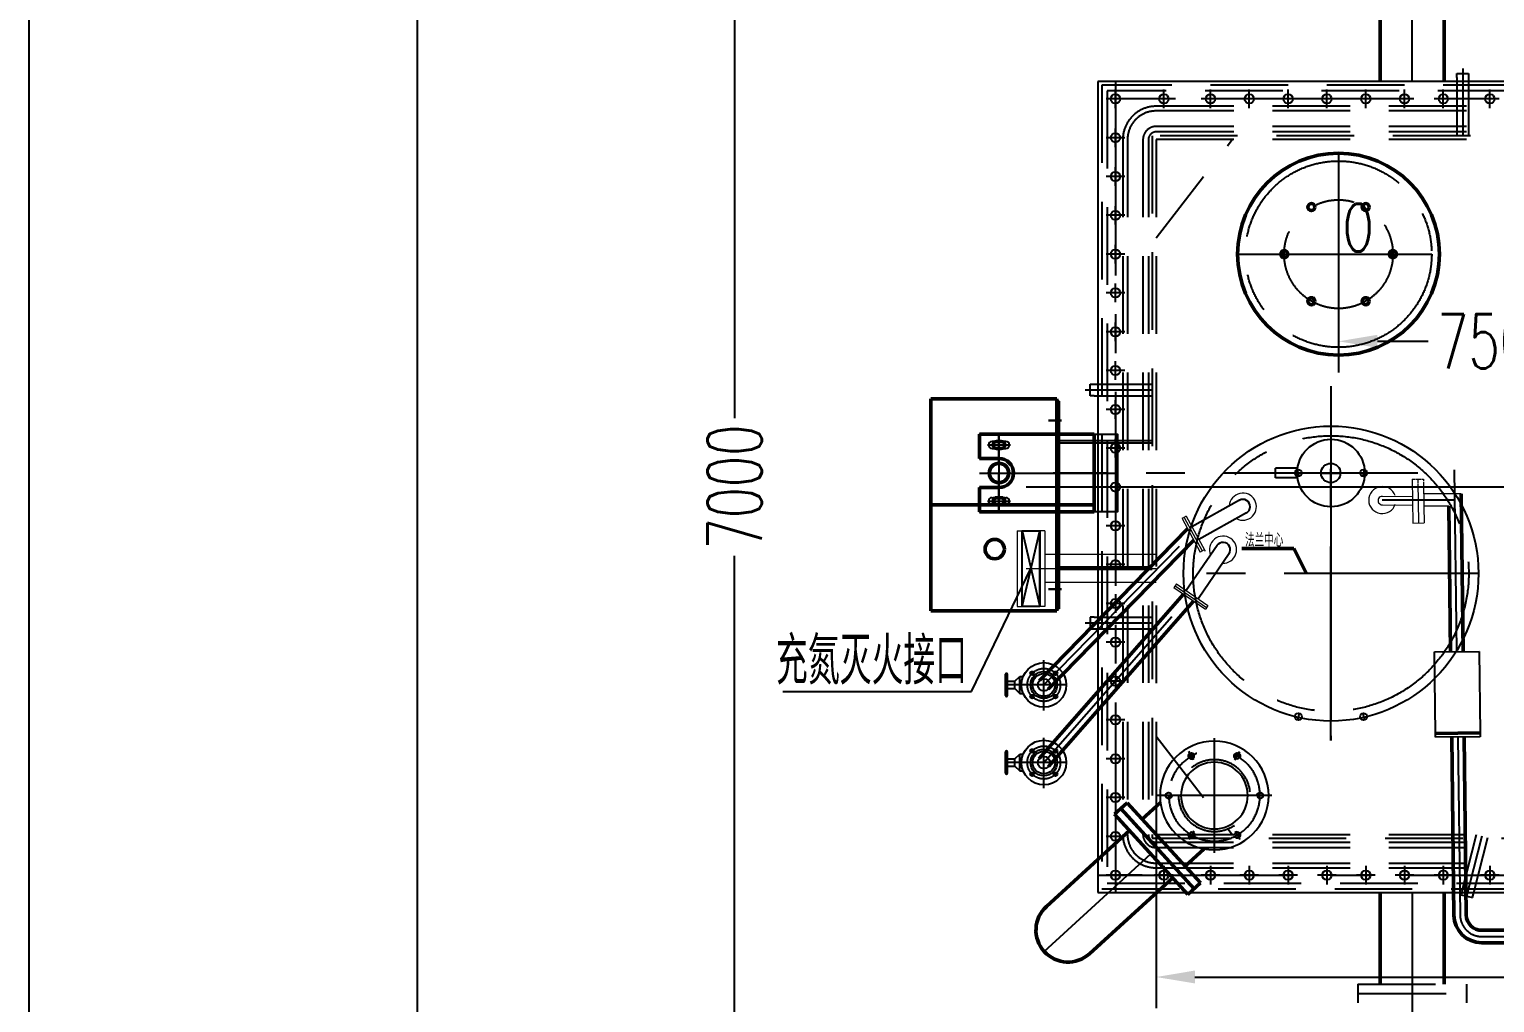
# Model space of a CAD drawing. Header units: millimetres. Extents: x -1000 to 22760, y -400 to 16400.
# Drawn here: x -1000 to 2776, y 2705 to 5213 of the extents above; entities that cross this region are included whole.
import ezdxf

# ---------------------------------------------------------------- set-up
doc = ezdxf.new("R2010")
doc.units = ezdxf.units.MM
doc.header["$LTSCALE"] = 400
for name, pattern in [('ACAD_ISO02W100', [15, 12, -3]), ('CENTER', [2, 1.25, -0.25, 0.25, -0.25]), ('DASHED', [0.75, 0.5, -0.25]), ('DIVIDE', [1.25, 0.5, -0.25, 0, -0.25, 0, -0.25]), ('PHANTOM', [2.5, 1.25, -0.25, 0.25, -0.25, 0.25, -0.25]), ('PHANTOM2', [1.25, 0.625, -0.125, 0.125, -0.125, 0.125, -0.125])]:
    doc.linetypes.add(name, pattern=pattern)
for name, color, linetype, lineweight in [('0粗实线层', 7, 'Continuous', 50), ('1虚线层', 5, 'DASHED', 25), ('2中心线层', 1, 'CENTER', 25), ('3双点划线层', 4, 'PHANTOM', 25), ('4细实线层', 2, 'Continuous', 25), ('5文字层', 6, 'Continuous', 25), ('tablist', 3, 'Continuous', 25)]:
    doc.layers.add(name, color=color, linetype=linetype, lineweight=lineweight)
for name, color, linetype in [('1轮廓实线层', 7, 'Continuous'), ('2', 2, 'CENTER'), ('3', 1, 'PHANTOM2'), ('3中心线层', 1, 'CENTER'), ('4', 2, 'Continuous'), ('4虚线层', 6, 'DASHED'), ('5', 3, 'Continuous'), ('6', 4, 'DIVIDE'), ('YX', 7, 'Continuous'), ('图框层', 7, 'Continuous')]:
    doc.layers.add(name, color=color, linetype=linetype)
doc.styles.add('PC_TEXTSTYLE', font='txt.shx', dxfattribs={"width": 0.67, "bigfont": 'hztxt.shx'})
doc.styles.add('TH_GBDIM', font='txt.shx', dxfattribs={"width": 0.67, "bigfont": 'hztxt.shx'})
doc.dimstyles.new('TH_GBDIM', dxfattribs={"dimscale": 40, "dimtxt": 3.5, "dimasz": 2.5, "dimexe": 2, "dimexo": 0, "dimgap": 1.5, "dimtad": 0, "dimtoh": 1, "dimdec": 1, "dimdsep": 46, "dimtxsty": 'TH_GBDIM', "dimcen": 2.5, "dimclrd": 3, "dimclre": 3, "dimclrt": 6, "dimadec": 0, "dimazin": 2, "dimtfac": 0.714286, "dimtdec": 1, "dimtmove": 0, "dimatfit": 3, "dimfxl": 0, "dimtzin": 0, "dimlwd": -1, "dimlwe": -1, "dimarcsym": 0})

# ---------------------------------------------------------------- blocks, each defined once
blk = doc.blocks.new('A$C2EB3477B')
at = {"linetype": 'Continuous'}
for p, q in [((-1185, 160), (-1215, 160)), ((-1215, 160), (-1215, 150)), ((-1185, 150), (-1185, 160))]:
    blk.add_line(p, q, dxfattribs=at)
at = {"color": 1, "linetype": 'CENTER'}
blk.add_line((-1200, 173.1), (-1200, 0), dxfattribs=at)
at = {"color": 6, "linetype": 'Continuous'}
for p, q in [((-1215, 150), (-1215, 0)), ((-1185, 150), (-1185, 0))]:
    blk.add_line(p, q, dxfattribs=at)
blk = doc.blocks.new('开关传动轴支架')
at = {"layer": '2中心线层'}
for p, q in [((0, 100), (0, -100)), ((-30, 72.5), (30, 72.5)), ((-50, 0), (50, 0)), ((-30, -72.5), (30, -72.5))]:
    blk.add_line(p, q, dxfattribs=at)
at = {"layer": '4细实线层'}
for points in [[(-50, 100), (-50, 37.5)], [(0, 37.5), (-50, 37.5), (-50, 100), (305, 100), (305, -100), (-50, -100), (-50, -37.5), (0, -37.5)], [(18, 81.5), (-18, 81.5)], [(-18, 63.5), (18, 63.5)], [(-18, -63.5), (18, -63.5)], [(18, -81.5), (-18, -81.5)]]:
    blk.add_lwpolyline(points, dxfattribs=at)
for centre, radius, start, end in [((-18, 72.5), 9, 90, 270), ((18, 72.5), 9, 270, 90), ((0, 0), 37.5, 270, 90), ((-18, -72.5), 9, 90, 270), ((18, -72.5), 9, 270, 90)]:
    blk.add_arc(centre, radius, start, end, dxfattribs=at)
blk = doc.blocks.new('*D33')
at = {"color": 3}
for p, q in [((4553.8, 3545.3), (4553.8, 2691.6)), ((1903.8, 3299.9), (1903.8, 2691.6)), ((2003.8, 2771.6), (3050.3, 2771.6)), ((4453.8, 2771.6), (3407.2, 2771.6))]:
    blk.add_line(p, q, dxfattribs=at)
for points in [[(2003.8, 2788.3), (2003.8, 2755), (1903.8, 2771.6)], [(4453.8, 2788.3), (4453.8, 2755), (4553.8, 2771.6)]]:
    blk.add_solid(points, dxfattribs=at)
at = {"layer": 'Defpoints', "color": 0}
for p in [(4553.8, 3545.3), (1903.8, 3299.9), (4553.8, 2771.6)]:
    blk.add_point(p, dxfattribs=at)
at = {"color": 6, "insert": (3228.8, 2771.6), "char_height": 140, "attachment_point": 5, "style": 'TH_GBDIM'}
blk.add_mtext('2650', dxfattribs=at)
blk = doc.blocks.new('A$C6EA47284')
for centre in [(0, 2000), (0, 2000), (125, 2000), (245, 2000), (345, 2000), (445, 2000), (545, 2000), (645, 2000), (745, 2000), (845, 2000), (965, 2000), (0, 1900), (0, 1900), (0, 1800), (0, 1700), (0, 1600), (0, 1500), (0, 1400), (0, 1300), (0, 1200), (0, 1100), (0, 1000), (0, 900), (0, 800), (0, 700), (0, 600), (0, 500), (0, 400), (0, 300), (0, 200), (0, 100), (0, 100), (0, 0), (125, 0), (245, 0), (345, 0), (445, 0), (545, 0), (645, 0), (745, 0), (845, 0), (965, 0)]:
    blk.add_circle(centre, 12)
at = {"layer": '2中心线层'}
for p, q in [((0, 1976), (0, 2024)), ((0, 1976), (0, 2024)), ((125, 1976), (125, 2024)), ((245, 1976), (245, 2024)), ((345, 1976), (345, 2024)), ((445, 1976), (445, 2024)), ((545, 1976), (545, 2024)), ((645, 1976), (645, 2024)), ((745, 1976), (745, 2024)), ((845, 1976), (845, 2024)), ((965, 1976), (965, 2024)), ((24, 2000), (-24, 2000)), ((24, 2000), (-24, 2000)), ((69, 2000), (21, 2000)), ((149, 2000), (101, 2000)), ((269, 2000), (221, 2000)), ((369, 2000), (321, 2000)), ((469, 2000), (421, 2000)), ((569, 2000), (521, 2000)), ((669, 2000), (621, 2000)), ((769, 2000), (721, 2000)), ((869, 2000), (821, 2000)), ((989, 2000), (941, 2000)), ((24, 1900), (-24, 1900)), ((24, 1900), (-24, 1900)), ((0, 1876), (0, 1924)), ((0, 1876), (0, 1924)), ((0, 1776), (0, 1824)), ((24, 1800), (-24, 1800)), ((24, 1700), (-24, 1700)), ((0, 1676), (0, 1724)), ((0, 1576), (0, 1624)), ((24, 1600), (-24, 1600)), ((0, 1476), (0, 1524)), ((24, 1500), (-24, 1500)), ((24, 1400), (-24, 1400)), ((0, 1376), (0, 1424)), ((0, 1276), (0, 1324)), ((24, 1300), (-24, 1300)), ((0, 1176), (0, 1224)), ((24, 1200), (-24, 1200)), ((24, 1100), (-24, 1100)), ((0, 1076), (0, 1124)), ((0, 1024), (0, 976)), ((24, 1000), (-24, 1000)), ((0, 924), (0, 876)), ((24, 900), (-24, 900)), ((24, 800), (-24, 800)), ((0, 824), (0, 776)), ((0, 724), (0, 676)), ((24, 700), (-24, 700)), ((0, 624), (0, 576)), ((24, 600), (-24, 600)), ((24, 500), (-24, 500)), ((0, 524), (0, 476)), ((0, 424), (0, 376)), ((24, 400), (-24, 400)), ((0, 324), (0, 276)), ((24, 300), (-24, 300)), ((24, 200), (-24, 200)), ((0, 224), (0, 176)), ((0, 124), (0, 76)), ((0, 124), (0, 76)), ((24, 100), (-24, 100)), ((24, 100), (-24, 100)), ((24, 0), (-24, 0)), ((0, 24), (0, -24)), ((69, 0), (21, 0)), ((149, 0), (101, 0)), ((125, 24), (125, -24)), ((269, 0), (221, 0)), ((245, 24), (245, -24)), ((369, 0), (321, 0)), ((345, 24), (345, -24)), ((469, 0), (421, 0)), ((445, 24), (445, -24)), ((569, 0), (521, 0)), ((545, 24), (545, -24)), ((669, 0), (621, 0)), ((645, 24), (645, -24)), ((769, 0), (721, 0)), ((745, 24), (745, -24)), ((869, 0), (821, 0)), ((845, 24), (845, -24)), ((989, 0), (941, 0)), ((965, 24), (965, -24))]:
    blk.add_line(p, q, dxfattribs=at)
blk = doc.blocks.new('A$C46865316')
for centre in [(-105, 438.8), (35, 438.8), (-175, 317.5), (105, 317.5), (-105, 196.3), (35, 196.3)]:
    blk.add_circle(centre, 9)
at = {"layer": '0粗实线层', "color": 0}
blk.add_circle((-35, 317.5), 260, dxfattribs=at)
at = {"layer": '2中心线层'}
for p, q in [((-35, 577.5), (-35, 57.5)), ((-298, 317.5), (225, 317.5)), ((-295, 317.5), (225, 317.5))]:
    blk.add_line(p, q, dxfattribs=at)
for radius in [240, 140]:
    blk.add_circle((-35, 317.5), radius, dxfattribs=at)
blk = doc.blocks.new('压力释放阀')
for centre, radius in [((77754.1, -43204.1), 86), ((77695.4, -43102.3), 7), ((77812.9, -43102.3), 7), ((77636.6, -43204.1), 7), ((77871.6, -43204.1), 7), ((77695.3, -43305.8), 7), ((77812.8, -43305.8), 7)]:
    blk.add_circle(centre, radius)
at = {"layer": '1虚线层'}
blk.add_circle((77754.1, -43204.1), 92.5, dxfattribs=at)
for centre, start, end in [((77695.4, -43102.3), 300, 212.9854), ((77812.9, -43102.3), 240, 152.9854), ((77636.6, -43204.1), 0, 272.9854), ((77871.6, -43204.1), 180, 92.9854), ((77695.3, -43305.8), 60, 332.9854), ((77812.8, -43305.8), 120, 32.9854)]:
    blk.add_arc(centre, 8, start, end, dxfattribs=at)
at = {"layer": '2中心线层'}
for p, q in [((77754.1, -43352), (77754.1, -43056.3)), ((77701, -43112), (77688.6, -43090.5)), ((77807.3, -43112.1), (77819.7, -43090.5)), ((77606.2, -43204.2), (77902, -43204.2)), ((77700.9, -43296), (77688.5, -43317.6)), ((77807.2, -43296.1), (77819.6, -43317.6))]:
    blk.add_line(p, q, dxfattribs=at)
blk.add_circle((77754.1, -43204.1), 117.5, dxfattribs=at)
at = {"layer": '4细实线层', "color": 0}
blk.add_circle((77754.1, -43204.1), 140, dxfattribs=at)
blk = doc.blocks.new('SHZV')
for p, q in [((-905, 359), (-610, 359)), ((-905, 296.5), (-905, 359)), ((-861, 340.5), (-849, 340.5)), ((-610, 359), (-610, 159)), ((-861, 322.5), (-849, 322.5)), ((-855, 296.5), (-905, 296.5)), ((-905, 159), (-905, 221.5)), ((-855, 221.5), (-905, 221.5)), ((-861, 195.5), (-849, 195.5)), ((-610, 159), (-905, 159)), ((-861, 177.5), (-849, 177.5))]:
    blk.add_line(p, q)
at = {"lineweight": 0}
for p, q in [((209.9, 243), (211.3, 130)), ((129.7, 199.2), (210.5, 198.4)), ((335.9, 205.4), (239.2, 205.4)), ((131.8, 177.2), (210.8, 176.4)), ((225, 185.5), (225.7, 130.1)), ((304.3, 173.4), (239.6, 173.4)), ((239.6, 173), (240.2, 130.3)), ((-378.2, 144.7), (-383.5, 141.7)), ((-378.2, 144.7), (-383.5, 141.7)), ((-383.4, 141.8), (-336.2, 55.4)), ((-383.4, 141.8), (-336.2, 55.4)), ((-373.1, 147.5), (-378.3, 144.6)), ((-373.1, 147.5), (-378.3, 144.6)), ((-378.2, 144.7), (-331.1, 58.3)), ((-378.2, 144.7), (-331.1, 58.3)), ((-373.1, 147.5), (-325.8, 61.2)), ((-373.1, 147.5), (-325.8, 61.2)), ((211.3, 130), (240.2, 130.3)), ((-331, 58.3), (-336.2, 55.4)), ((-331, 58.3), (-336.2, 55.4)), ((-325.8, 61.2), (-331.1, 58.3)), ((-325.8, 61.2), (-331.1, 58.3)), ((-400.8, -31.2), (-404.2, -36.2)), ((-404.1, -36.1), (-323.2, -92.1)), ((-397.5, -26.3), (-400.8, -31.3)), ((-400.8, -31.2), (-319.9, -87.2)), ((-397.5, -26.3), (-316.5, -82.3)), ((-319.8, -87.2), (-323.2, -92.1)), ((-316.5, -82.3), (-319.9, -87.2))]:
    blk.add_line(p, q, dxfattribs=at)
at = {"color": 1, "linetype": 'CENTER'}
blk.add_line((-1026, 177), (-613.4, 177), dxfattribs=at)
at = {"color": 3}
for p, q in [((-95.3, 64.3), (-229.4, 64.3)), ((-63.4, 2), (-95.3, 64.3))]:
    blk.add_line(p, q, dxfattribs=at)
at = {"color": 5}
blk.add_circle((-866, 63), 25, dxfattribs=at)
for centre, radius, start, end in [((-861, 331.5), 9, 90, 270), ((-849, 331.5), 9, 270, 90), ((-855, 259), 37.5, 270, 90), ((-861, 186.5), 9, 90, 270), ((-849, 186.5), 9, 270, 90)]:
    blk.add_arc(centre, radius, start, end)
at = {"lineweight": 0}
for centre, radius, start, end in [((-226.6, 172.4), 35, 241.3536, 176.653), ((132.7, 189.4), 35, 19.2835, 342.6537), ((132.7, 188.2), 11, 89.9899, 271.9473), ((-277.7, 61.6), 35, 268.004, 203.3033), ((0, 0), 330, 169.404, 170.0919)]:
    blk.add_arc(centre, radius, start, end, dxfattribs=at)
at = {"layer": '0粗实线层'}
for p, q in [((-706, 450), (-1031, 450)), ((-1031, 450), (-1031, -96)), ((-706, 450), (-706, -96)), ((-706, -96), (-1031, -96))]:
    blk.add_line(p, q, dxfattribs=at)
blk.add_circle((-855, 259), 25, dxfattribs=at)
at = {"layer": '1轮廓实线层', "color": 0, "linetype": 'ByBlock', "lineweight": 0}
for p, q in [((209.9, 243), (218, 243.1)), ((233.8, 243.3), (238.8, 243.4))]:
    blk.add_line(p, q, dxfattribs=at)
at = {"layer": '2', "color": 1}
for p, q in [((224, 259), (-715.1, 259)), ((380, 0), (-380, 0))]:
    blk.add_line(p, q, dxfattribs=at)
blk.add_circle((0.5, 0), 355, dxfattribs=at)
at = {"layer": '2中心线层'}
for p, q in [((-693.5, 394.5), (-727.6, 394.5)), ((-855, 280.9), (-855, 359)), ((-872.9, 331.5), (-837.1, 331.5)), ((-855, 299.5), (-855, 218.5)), ((-855, 287), (-855, 231)), ((-900, 259), (-549.5, 259)), ((-855, 159), (-855, 259)), ((-872.9, 186.5), (-837.1, 186.5)), ((-693.5, -40.5), (-727.6, -40.5))]:
    blk.add_line(p, q, dxfattribs=at)
at = {"layer": '3'}
blk.add_line((-25, 259), (25, 259), dxfattribs=at)
at = {"layer": '3中心线层'}
for p, q in [((0, 483), (0, -368.5)), ((0, 382.2), (0, -430.3)), ((0, -430), (0, 320)), ((0, 320), (0, -430))]:
    blk.add_line(p, q, dxfattribs=at)
at = {"layer": '4', "color": 0, "linetype": 'ByBlock', "lineweight": 0}
blk.add_line((238.8, 243.4), (238.8, 239.3), dxfattribs=at)
at = {"layer": '4虚线层', "color": 0, "linetype": 'ByBlock', "lineweight": 0}
for p, q in [((219.6, 243.2), (232.2, 243.3)), ((224.3, 243.2), (224.4, 234.2)), ((224.4, 232.4), (225, 186.9)), ((238.8, 236.6), (239.6, 173.4))]:
    blk.add_line(p, q, dxfattribs=at)
at = {"layer": '5', "linetype": 'Continuous'}
for p, q in [((-81.3, 250.2), (-86, 267.6)), ((82.3, 250.2), (86.9, 267.6)), ((-81.3, -360.1), (-86, -377.5)), ((-81.3, -360.1), (-86, -377.5)), ((82.3, -360.2), (86.9, -377.6))]:
    blk.add_line(p, q, dxfattribs=at)
at = {"layer": '5', "color": 0}
for p, q in [((-235.5, 188.9), (-358.4, 120.8)), ((-217.2, 156.3), (-340.1, 88.1)), ((-293, 72.4), (-372.4, -43.6)), ((-262, 51.4), (-341.3, -64.6))]:
    blk.add_line(p, q, dxfattribs=at)
at = {"layer": '5', "color": 1}
blk.add_line((320.1, 189.4), (132.7, 189.4), dxfattribs=at)
at = {"layer": '5', "linetype": 'Continuous'}
for centre, radius in [((-83.7, 258.9), 9), ((0, 259), 25), ((84.6, 258.9), 9), ((-83.6, -368.8), 9), ((-83.6, -368.8), 9), ((84.6, -368.9), 9)]:
    blk.add_circle(centre, radius, dxfattribs=at)
at = {"layer": '5文字层', "color": 0}
for centre, start, end in [((-226.6, 172.4), 299.0012, 119.8769), ((-277.7, 61.6), 325.6515, 146.5272)]:
    blk.add_arc(centre, 18.7, start, end, dxfattribs=at)
at = {"layer": 'YX'}
for p, q in [((-85.6, 271.5), (-142.9, 271.5)), ((-142.9, 246.5), (-142.9, 271.5)), ((-85.6, 246.5), (-142.9, 246.5))]:
    blk.add_line(p, q, dxfattribs=at)
for centre, radius in [((0.5, 0), 380), ((0.5, 259), 87)]:
    blk.add_circle(centre, radius, dxfattribs=at)
at = {"color": 6, "style": 'PC_TEXTSTYLE', "width": 0.67}
blk.add_text('法兰中心', height=35, dxfattribs=at).set_placement((-220.9, 68.9))
blk = doc.blocks.new('A$C7BD02568')
for p, q in [((-98.7, -27.3), (-98.7, 27.3)), ((-93.7, -27.3), (-93.7, 27.3)), ((-93.7, 9.6), (-74.9, 9.6)), ((-74.9, 9.6), (-61.5, 21.7)), ((-74.9, -9.6), (-74.9, 9.6)), ((-61.5, -21.7), (-61.5, 21.7)), ((-61.5, 21.7), (-52.9, 21.7)), ((-93.7, -9.6), (-74.9, -9.6)), ((-74.9, -9.6), (-61.5, -21.7)), ((-61.5, -21.7), (-52.9, -21.7))]:
    blk.add_line(p, q)
for centre, radius in [((0, 0), 57.5), ((-30.1, 30.1), 4.78), ((0, 0), 34.5), ((0, 0), 29.2), ((0, 0), 15.9), ((30.1, 30.1), 4.78), ((-30.1, -30.1), 4.78), ((30.1, -30.1), 4.78)]:
    blk.add_circle(centre, radius)
for centre, start, end in [((-96.2, 27.3), 360, 180), ((-96.2, -27.3), 180, 360)]:
    blk.add_arc(centre, 2.49, start, end)
at = {"layer": '2中心线层'}
for p, q in [((0, -66.1), (0, 63.9)), ((57.5, 0), (-92.3, 0))]:
    blk.add_line(p, q, dxfattribs=at)
blk.add_circle((0, 0), 42.5, dxfattribs=at)
blk = doc.blocks.new('A$C113E1078')
for p, q in [((83.6, -112.3), (83.6, -178.3)), ((-80.6, -114.5), (-80.6, -178.3))]:
    blk.add_line(p, q)
at = {"color": 7, "linetype": 'Continuous'}
for p, q in [((-138, -222.3), (-138, -178.3)), ((-137.8, -178.3), (142, -178.3)), ((142, -222.3), (142, -178.3)), ((-138, -200.3), (142, -200.3)), ((-138, -222.3), (142, -222.3)), ((-81.7, -511.8), (-81.1, -222.3)), ((83.3, -512.6), (83.9, -222.3))]:
    blk.add_line(p, q, dxfattribs=at)
blk.add_arc((0.8, -512.2), 82.5, 179.7522, 359.7522)
at = {"layer": '2中心线层'}
blk.add_line((0.5, -594.7), (0.5, -222.3), dxfattribs=at)
blk = doc.blocks.new('A$C3DE31EB9')
at = {"linetype": 'ByBlock', "lineweight": 0}
for p, q in [((-277.2, 97.4), (-290, 97.4)), ((-290, 97.4), (-290, -97.5)), ((-277.2, 97.4), (-277.2, -97.6)), ((-277.2, -97.6), (-290, -97.6))]:
    blk.add_line(p, q, dxfattribs=at)
blk.add_line((-290, -97.6), (-290, 97.4))
at = {"layer": '1虚线层', "color": 5, "lineweight": 0}
for p, q in [((10, 36), (-160, 36)), ((10, -36), (-133.6, -36))]:
    blk.add_line(p, q, dxfattribs=at)
at = {"layer": '2中心线层', "color": 1, "linetype": 'ACAD_ISO02W100', "lineweight": 0}
blk.add_line((-324.9, 0), (10, 0), dxfattribs=at)
at = {"layer": '4细实线层', "color": 0, "lineweight": 0}
for p, q in [((-160, 36), (-277.2, 36)), ((-133.6, -36), (-277.2, -36))]:
    blk.add_line(p, q, dxfattribs=at)
blk = doc.blocks.new('低压侧联管')
at = {"color": 0}
for p, q in [((-2135, -353.4), (-2135, -305.4)), ((-1855, -353.4), (-1855, -305.4))]:
    blk.add_line(p, q, dxfattribs=at)
at = {"layer": '0粗实线层'}
for p, q in [((-2077.5, -589), (-2077.5, -353.4)), ((-1912.5, -589), (-1912.5, -353.4))]:
    blk.add_line(p, q, dxfattribs=at)
at = {"layer": '2中心线层'}
blk.add_line((-1995, -589), (-1995, -75.5), dxfattribs=at)
at = {"layer": '6', "color": 0}
for p, q in [((-2135, -329.4), (-1855, -329.4)), ((-2107.4, -329.4), (-1887.4, -329.4)), ((-2135, -353.4), (-1855, -353.4))]:
    blk.add_line(p, q, dxfattribs=at)
blk = doc.blocks.new('*D135')
at = {"color": 3}
for p, q in [((3123.8, 4648.5), (3123.8, 4329.4)), ((2373.8, 4580.5), (2373.8, 4329.4)), ((2473.8, 4409.4), (2604.3, 4409.4)), ((3023.8, 4409.4), (2893.2, 4409.4))]:
    blk.add_line(p, q, dxfattribs=at)
for points in [[(2473.8, 4426.1), (2473.8, 4392.8), (2373.8, 4409.4)], [(3023.8, 4426.1), (3023.8, 4392.8), (3123.8, 4409.4)]]:
    blk.add_solid(points, dxfattribs=at)
at = {"layer": 'Defpoints', "color": 0}
for p in [(3123.8, 4648.5), (2373.8, 4580.5), (3123.8, 4409.4)]:
    blk.add_point(p, dxfattribs=at)
at = {"color": 6, "insert": (2748.8, 4409.4), "char_height": 140, "attachment_point": 5, "style": 'TH_GBDIM'}
blk.add_mtext('750', dxfattribs=at)
blk = doc.blocks.new('*D179')
at = {"color": 3}
for p, q in [((1253.8, 7534), (737.3, 7534)), ((817.3, 7434), (817.3, 4211.3)), ((817.3, 634), (817.3, 3856.7)), ((1253.3, 534), (737.3, 534))]:
    blk.add_line(p, q, dxfattribs=at)
for points in [[(800.6, 7434), (834, 7434), (817.3, 7534)], [(800.6, 634), (834, 634), (817.3, 534)]]:
    blk.add_solid(points, dxfattribs=at)
at = {"layer": 'Defpoints', "color": 0}
for p in [(817.3, 7534), (1253.8, 7534), (1253.3, 534)]:
    blk.add_point(p, dxfattribs=at)
at = {"color": 6, "insert": (817.3, 4034), "char_height": 140, "attachment_point": 5, "rotation": 90, "style": 'TH_GBDIM'}
blk.add_mtext('7000', dxfattribs=at)

msp = doc.modelspace()

# ---------------------------------------------------------------- linework, layer by layer
for p, q in [((7353.76, 5079.033), (1753.76, 5079.033)), ((1753.76, 5079.033), (1753.76, 2989.033)), ((1653.76, 4255.534), (1647.76, 4255.534)), ((1647.76, 4255.534), (1647.76, 3720.534)), ((1653.76, 4255.534), (1653.76, 3720.534)), ((1653.76, 4154.034), (1893.76, 4154.034)), ((1653.76, 4148.034), (1893.76, 4148.034)), ((1558.135, 3921.533), (1603.761, 3726.591)), ((1558.135, 3726.533), (1603.761, 3921.533)), ((1558.135, 3726.533), (1558.135, 3921.533)), ((1653.76, 3828.034), (1893.76, 3828.034)), ((1653.76, 3822.034), (1893.76, 3822.034)), ((1653.76, 3720.534), (1647.76, 3720.534)), ((2621.131, 3609.187), (2736.123, 3610.597)), ((1753.76, 2989.033), (7353.76, 2989.033))]:
    msp.add_line(p, q)
at = {"color": 1}
msp.add_line((8121.705, 4034.032), (1568.574, 4034.032), dxfattribs=at)
at = {"linetype": 'ByBlock', "lineweight": 0}
for p, q in [((1545.335, 3921.533), (1558.135, 3921.533)), ((1545.335, 3921.533), (1545.335, 3726.533)), ((1558.135, 3921.533), (1558.135, 3726.591)), ((1545.335, 3726.533), (1558.135, 3726.533))]:
    msp.add_line(p, q, dxfattribs=at)
at = {"color": 3}
for p, q in [((1427.578, 3506.813), (1580.948, 3824.033)), ((942.009, 3506.813), (1427.578, 3506.813))]:
    msp.add_line(p, q, dxfattribs=at)
msp.add_lwpolyline([(1603.761, 3726.533), (1558.135, 3726.533), (1558.135, 3921.533), (1603.761, 3921.533)], close=True)
at = {"layer": '0粗实线层'}
for p, q in [((2694.626, 3610.088), (2689.642, 4016.409)), ((2662.628, 3609.696), (2658.032, 3984.409)), ((1602.937, 3535.329), (1984.868, 3926.216)), ((1625.825, 3512.965), (2000.915, 3896.851)), ((1602.352, 3334.698), (1973.814, 3758.191)), ((1626.409, 3313.596), (2000.298, 3739.857)), ((2623.707, 3399.203), (2738.698, 3400.613)), ((2665.326, 3389.712), (2670.952, 2931)), ((2697.324, 3390.105), (2702.95, 2931.393)), ((2742.947, 2891.883), (7383.169, 2891.883)), ((2742.947, 2859.883), (7383.169, 2859.883))]:
    msp.add_line(p, q, dxfattribs=at)
for radius in [72, 40]:
    msp.add_arc((2742.947, 2931.883), radius, 180.702696, 270, dxfattribs=at)
at = {"layer": '1虚线层'}
for p, q in [((7343.76, 5069.033), (1763.76, 5069.033)), ((1763.76, 5069.033), (1763.76, 2999.033)), ((7329.76, 5055.033), (1777.76, 5055.033)), ((1777.76, 5055.033), (1777.76, 3013.033)), ((7203.76, 5015.033), (1903.76, 5015.033)), ((7203.76, 5003.033), (1903.76, 5003.033)), ((7203.76, 4963.033), (1903.76, 4963.033)), ((7203.76, 4949.033), (1903.76, 4949.033)), ((1817.76, 4929.125), (1817.76, 3138.94)), ((1829.76, 4929.125), (1829.76, 3138.94)), ((1869.76, 4929.125), (1869.76, 3138.94)), ((1883.76, 4929.125), (1883.76, 3138.94)), ((7213.76, 4939.033), (1893.76, 4939.033)), ((1893.76, 4939.033), (1893.76, 3129.033)), ((7203.76, 4929.033), (1903.76, 4929.033)), ((1903.76, 4929.033), (1903.76, 3139.033)), ((1903.76, 4675.808), (2099.406, 4929.033)), ((1903.76, 3392.257), (2099.406, 3139.031)), ((1903.76, 3139.033), (7203.76, 3139.033)), ((1893.76, 3129.033), (7213.76, 3129.033)), ((1903.378, 3105.033), (7204.143, 3105.033)), ((1903.467, 3119.033), (7204.053, 3119.033)), ((1903.378, 3065.033), (7204.143, 3065.033)), ((1903.378, 3053.033), (7204.143, 3053.033)), ((1763.76, 2999.033), (7343.76, 2999.033)), ((1777.76, 3013.033), (7329.76, 3013.033))]:
    msp.add_line(p, q, dxfattribs=at)
for centre, radius, start, end in [((1903.76, 4929.033), 86, 90, 180), ((1903.76, 4929.033), 74, 90, 180), ((1903.76, 4929.033), 34, 90, 180), ((1903.76, 4929.033), 20, 90, 180), ((1903.76, 3139.031), 86, 180, 270), ((1903.76, 3139.031), 74, 180, 270), ((1903.76, 3139.031), 34, 180, 270), ((1903.76, 3139.031), 20, 180, 270)]:
    msp.add_arc(centre, radius, start, end, dxfattribs=at)
at = {"layer": '2中心线层'}
for p, q in [((1798.76, 5079.033), (1798.76, 2989.033)), ((7353.76, 5034.033), (1753.76, 5034.033)), ((1626.111, 4205.534), (1660.254, 4205.534)), ((2678.588, 3613.06), (2672.878, 4078.603)), ((1614.381, 3524.147), (1992.891, 3911.534)), ((1614.381, 3324.147), (1987.056, 3749.024)), ((1626.111, 3770.534), (1660.254, 3770.534)), ((2681.325, 3389.909), (2686.951, 2931.197)), ((1753.76, 3034.033), (7353.76, 3034.033)), ((2742.947, 2875.883), (7383.169, 2875.883))]:
    msp.add_line(p, q, dxfattribs=at)
msp.add_arc((2742.947, 2931.883), 56, 180.702696, 270, dxfattribs=at)
at = {"layer": '3双点划线层'}
for p, q in [((2623.707, 3399.203), (2621.131, 3609.187)), ((2736.123, 3610.597), (2738.698, 3400.613))]:
    msp.add_line(p, q, dxfattribs=at)
msp.add_lwpolyline([(2623.707, 3399.203), (2738.698, 3400.613), (2738.821, 3390.614), (2623.829, 3389.203)], close=True, dxfattribs=at)
at = {"layer": 'tablist'}
msp.add_line((-1000, -400), (-1000, 16400), dxfattribs=at)
at = {"layer": '图框层'}
msp.add_line((0, 0), (0, 16000), dxfattribs=at)

# ---------------------------------------------------------------- block references
for name, p in [('低压侧联管', (4558.771, 5668.033)), ('A$C6EA47284', (1798.76, 3034.033)), ('A$C3DE31EB9', (1893.76, 3824.091)), ('A$C7BD02568', (1614.381, 3524.147)), ('A$C7BD02568', (1614.381, 3324.147))]:
    msp.add_blockref(name, p)
at = {"xscale": -1}
for name, p in [('A$C2EB3477B', (1493.737, 4939.033)), ('压力释放阀', (79807.86, 46443.194))]:
    msp.add_blockref(name, p, dxfattribs=at)
for name, p, rotation in [('A$C2EB3477B', (1893.76, 3084.032), 90), ('低压侧联管', (4558.771, 2400.031), 180)]:
    msp.add_blockref(name, p, dxfattribs=dict(at, rotation=rotation))
for p, rotation in [((1893.772, 4884.033), 89.9992306237338), ((1581.115, 3431.422), 165.7026962361401)]:
    msp.add_blockref('A$C2EB3477B', p, dxfattribs=dict(rotation=rotation))
at = {"layer": '0粗实线层'}
for name, p in [('A$C46865316', (2408.76, 4316.494)), ('开关传动轴支架', (1498.75, 4070.034))]:
    msp.add_blockref(name, p, dxfattribs=at)
at = {"layer": '0粗实线层', "color": 0}
msp.add_blockref('SHZV', (2353.76, 3811.034), dxfattribs=at)
at = {"layer": '0粗实线层', "rotation": 312.4839560062747}
msp.add_blockref('A$C113E1078', (2053.722, 3239.1), dxfattribs=at)

# ---------------------------------------------------------------- texts
at = {"layer": '5文字层', "style": 'PC_TEXTSTYLE', "width": 0.67}
for s, p in [('O', (2385.604, 4641.225)), ('充氮灭火接口', (924.1, 3525.225))]:
    msp.add_text(s, height=122.5, dxfattribs=at).set_placement(p)

# ---------------------------------------------------------------- dimensions: what is measured, and where the dimension line sits
dim = msp.add_linear_dim(base=(817.306, 7534.033), p1=(1253.289, 534.031), p2=(1253.761, 7534.033), angle=90, dimstyle='TH_GBDIM')
dim.commit()
dim.dimension.update_dxf_attribs({"geometry": '*D179', "text_midpoint": (817.306, 4034.032)})
for base, p1, p2, picture, middle in [((3123.76, 4409.422), (2373.76, 4580.468), (3123.76, 4648.456), '*D135', (2748.76, 4409.422)), ((4553.76, 2771.641), (1903.76, 3299.864), (4553.76, 3545.285), '*D33', (3228.76, 2771.641))]:
    dim = msp.add_linear_dim(base=base, p1=p1, p2=p2, dimstyle='TH_GBDIM')
    dim.commit()
    dim.dimension.update_dxf_attribs({"geometry": picture, "text_midpoint": middle})

doc.saveas('drawing.dxf')
